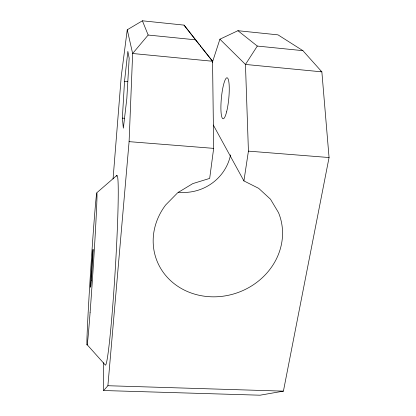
<?xml version="1.0" encoding="UTF-8"?>
<svg xmlns="http://www.w3.org/2000/svg" width="416" height="416" viewBox="0 0 416 416"><rect width="100%" height="100%" fill="white"/><g stroke="black" fill="none" stroke-linecap="round" stroke-linejoin="round"><path stroke-width="0.62" d="M212.363 62.431L219.908 39.198L237.936 30.706L278.008 34.861L302.9 50.664L321.864 71.854L329.061 157.534L283.416 391.139L260.068 395.2L103.631 390.53L107.895 385.726L129.095 141.648L132.642 53.503L127.249 29.786L142.402 20.8L184.033 25.116L212.56 61.256L213.658 148.366L209.68 178.407L192.774 183.612L177.726 192.712L165.646 204.994A65.395 59.01 -19.7 0 0 209.004 296.681A65.395 59.01 -19.7 0 0 278.491 212.597L270.478 199.202L258.7 188.36L243.916 180.918L213.32 125.044M122.356 118.118L124.519 81.364L127.847 51.366L129.178 58.235L126.838 98.483L123.354 128.211L122.356 118.118L124.296 118.284M113.064 178.958L121.285 76.066L127.249 29.786M243.916 180.918L248.425 151.128L245.461 64.444L257.301 46.062L302.9 50.664M195.801 39.853L148.164 35.043L132.642 53.503L212.56 61.256L201.677 47.585M96.762 192.806L116.839 175.401M107.895 385.726L283.416 391.139M129.095 141.648L213.658 148.366M248.425 151.128L329.061 157.534M124.519 81.364L127.722 81.656M320.798 71.136L321.864 71.854L245.461 64.444L219.908 39.198M237.936 30.706L257.301 46.062M87.027 344.578L105.092 364.759A95.066 3.988 -86.5 0 0 115.445 266.432A95.066 3.988 -86.5 0 0 116.444 176.249M199.259 44.548L184.033 25.116M200.065 45.557L200.871 46.571M142.402 20.8L148.164 35.043M103.605 362.71L103.631 390.53M230.542 154.892A46.634 44.528 -22 0 1 178.407 192.192M226.606 111.873A20.613 3.708 -84.5 0 0 227.698 78.192A20.613 3.708 -84.5 0 0 220.943 104.858A20.613 3.708 -84.5 0 0 226.606 111.873M90.085 312.676A76.102 1.18 -86.3 0 0 96.897 193.092A76.102 1.18 -86.3 0 0 88.837 300.342A76.102 1.18 -86.3 0 0 90.085 312.676M91.312 280.197A18.928 0.291 -86.3 0 0 93.106 249.48A18.928 0.291 -86.3 0 0 91.172 274.586A18.928 0.291 -86.3 0 0 91.312 280.197"/></g></svg>
